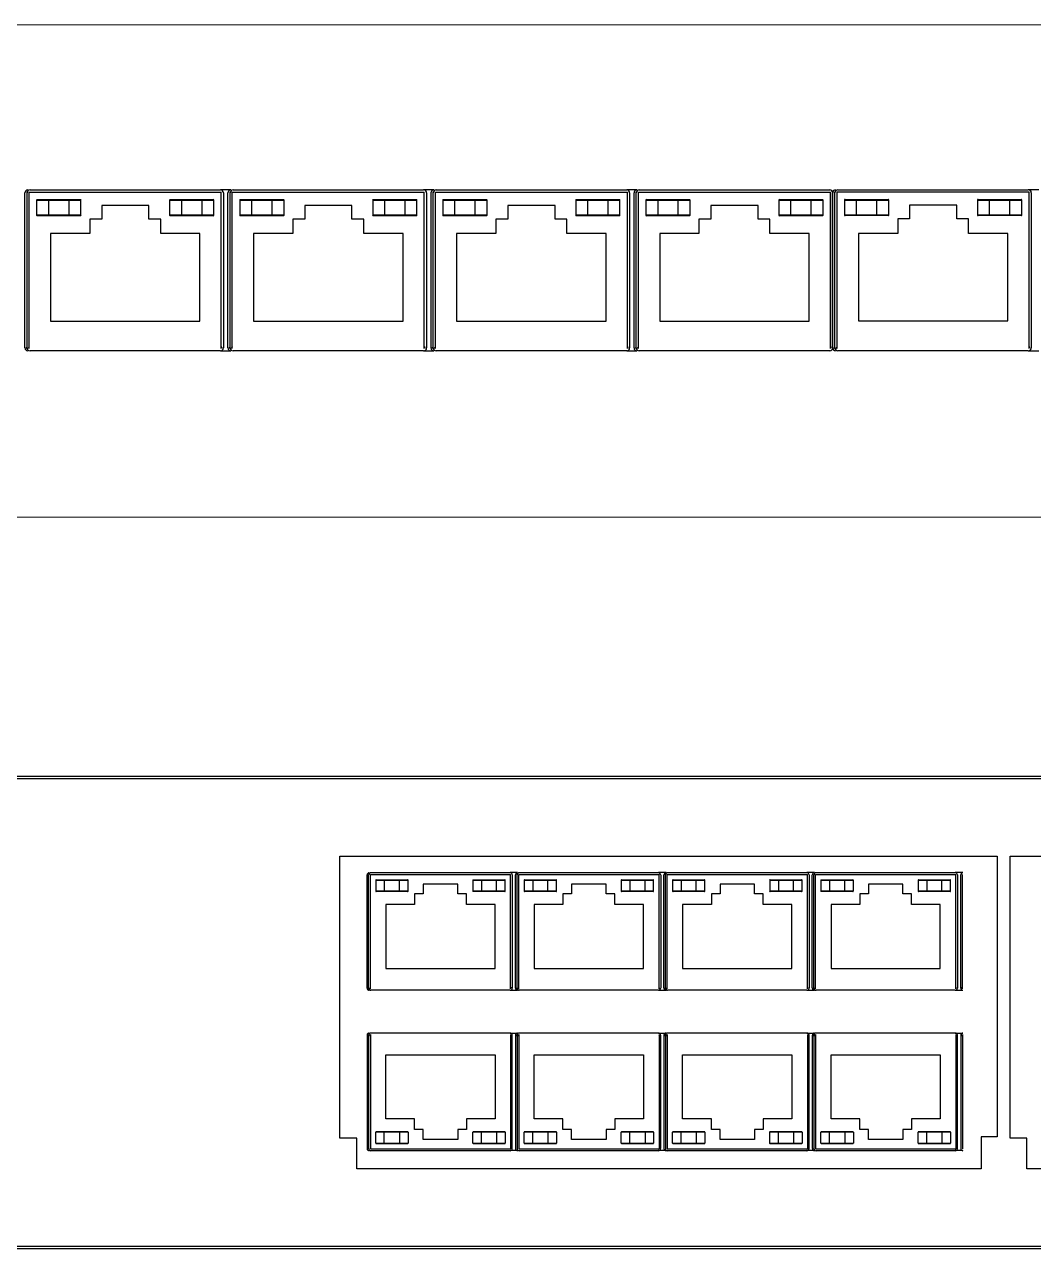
# Model space of a CAD drawing. Header units: inches. Extents: x 29 to 2254, y 8 to 2046.
# Drawn here: x 373.4 to 463.6, y 1831.4 to 1940.7 of the extents above; entities that cross this region are included whole.
import ezdxf

# ---------------------------------------------------------------- set-up
doc = ezdxf.new("R2010")
doc.units = ezdxf.units.IN
doc.header["$MEASUREMENT"] = 0

# ---------------------------------------------------------------- blocks, each defined once
blk = doc.blocks.new('net 1u')
for p, q in [((997685.89, 52129.94), (997685.89, 52140.06)), ((997686.03, 52129.89), (997686.03, 52140.11)), ((997686.03, 52129.94), (997686.03, 52140.06)), ((997686.18, 52129.89), (997686.18, 52140.11)), ((997686.18, 52140.11), (997698.71, 52140.11)), ((997686.23, 52140.26), (997698.67, 52140.26)), ((997699.34, 52140.26), (997698.67, 52140.26)), ((997698.71, 52129.89), (997698.71, 52140.11)), ((997698.86, 52140.06), (997698.86, 52129.94)), ((997699.15, 52129.94), (997699.15, 52140.06)), ((997699.29, 52129.89), (997699.29, 52140.11)), ((997699.29, 52129.94), (997699.29, 52140.06)), ((997699.44, 52129.89), (997699.44, 52140.11)), ((997699.44, 52140.11), (997711.97, 52140.11)), ((997699.49, 52140.26), (997711.92, 52140.26)), ((997712.6, 52140.26), (997711.92, 52140.26)), ((997711.97, 52129.89), (997711.97, 52140.11)), ((997712.12, 52140.06), (997712.12, 52129.94)), ((997712.41, 52129.94), (997712.41, 52140.06)), ((997712.55, 52129.89), (997712.55, 52140.11)), ((997712.55, 52129.94), (997712.55, 52140.06)), ((997712.7, 52129.89), (997712.7, 52140.11)), ((997712.7, 52140.11), (997725.23, 52140.11)), ((997712.74, 52140.26), (997725.18, 52140.26)), ((997725.86, 52140.26), (997725.18, 52140.26)), ((997725.23, 52129.89), (997725.23, 52140.11)), ((997725.38, 52140.06), (997725.38, 52129.94)), ((997725.66, 52129.94), (997725.66, 52140.06)), ((997725.81, 52129.89), (997725.81, 52140.11)), ((997725.81, 52129.94), (997725.81, 52140.06)), ((997725.95, 52129.89), (997725.95, 52140.11)), ((997725.95, 52140.11), (997738.49, 52140.11)), ((997726, 52140.26), (997738.44, 52140.26)), ((997739.12, 52140.26), (997738.44, 52140.26)), ((997738.49, 52129.89), (997738.49, 52140.11)), ((997738.63, 52140.06), (997738.63, 52129.94)), ((997738.92, 52129.94), (997738.92, 52140.06)), ((997739.07, 52129.89), (997739.07, 52140.11)), ((997686.66, 52139.59), (997686.66, 52138.61)), ((997686.66, 52139.59), (997689.55, 52139.59)), ((997686.7, 52139.63), (997689.51, 52139.63)), ((997687.43, 52139.63), (997687.43, 52138.57)), ((997688.78, 52138.57), (997688.78, 52139.63)), ((997689.55, 52138.61), (997689.55, 52139.59)), ((997690.9, 52139.24), (997690.9, 52138.36)), ((997693.99, 52139.24), (997690.9, 52139.24)), ((997693.99, 52138.36), (997693.99, 52139.24)), ((997695.34, 52139.59), (997695.34, 52138.61)), ((997695.34, 52139.59), (997698.23, 52139.59)), ((997695.38, 52139.63), (997698.19, 52139.63)), ((997696.11, 52139.63), (997696.11, 52138.57)), ((997697.46, 52138.57), (997697.46, 52139.63)), ((997698.23, 52138.61), (997698.23, 52139.59)), ((997699.92, 52139.59), (997699.92, 52138.61)), ((997699.92, 52139.59), (997702.81, 52139.59)), ((997699.96, 52139.63), (997702.77, 52139.63)), ((997700.69, 52139.63), (997700.69, 52138.57)), ((997702.04, 52138.57), (997702.04, 52139.63)), ((997702.81, 52138.61), (997702.81, 52139.59)), ((997704.16, 52139.24), (997704.16, 52138.36)), ((997707.25, 52139.24), (997704.16, 52139.24)), ((997707.25, 52138.36), (997707.25, 52139.24)), ((997708.6, 52139.59), (997708.6, 52138.61)), ((997708.6, 52139.59), (997711.49, 52139.59)), ((997708.64, 52139.63), (997711.45, 52139.63)), ((997709.37, 52139.63), (997709.37, 52138.57)), ((997710.72, 52138.57), (997710.72, 52139.63)), ((997711.49, 52138.61), (997711.49, 52139.59)), ((997713.18, 52139.59), (997713.18, 52138.61)), ((997713.18, 52139.59), (997716.07, 52139.59)), ((997713.22, 52139.63), (997716.03, 52139.63)), ((997713.95, 52139.63), (997713.95, 52138.57)), ((997715.3, 52138.57), (997715.3, 52139.63)), ((997716.07, 52138.61), (997716.07, 52139.59)), ((997717.42, 52139.24), (997717.42, 52138.36)), ((997720.51, 52139.24), (997717.42, 52139.24)), ((997720.51, 52138.36), (997720.51, 52139.24)), ((997721.86, 52139.59), (997721.86, 52138.61)), ((997721.86, 52139.59), (997724.75, 52139.59)), ((997721.89, 52139.63), (997724.71, 52139.63)), ((997722.63, 52139.63), (997722.63, 52138.57)), ((997723.98, 52138.57), (997723.98, 52139.63)), ((997724.75, 52138.61), (997724.75, 52139.59)), ((997726.44, 52139.59), (997726.44, 52138.61)), ((997726.44, 52139.59), (997729.33, 52139.59)), ((997726.47, 52139.63), (997729.29, 52139.63)), ((997727.21, 52139.63), (997727.21, 52138.57)), ((997728.56, 52138.57), (997728.56, 52139.63)), ((997729.33, 52138.61), (997729.33, 52139.59)), ((997730.68, 52139.24), (997730.68, 52138.36)), ((997733.76, 52139.24), (997730.68, 52139.24)), ((997733.76, 52138.36), (997733.76, 52139.24)), ((997735.11, 52139.59), (997735.11, 52138.61)), ((997735.11, 52139.59), (997738.01, 52139.59)), ((997735.15, 52139.63), (997737.97, 52139.63)), ((997735.89, 52139.63), (997735.89, 52138.57)), ((997737.24, 52138.57), (997737.24, 52139.63)), ((997738.01, 52138.61), (997738.01, 52139.59)), ((997689.55, 52138.61), (997686.66, 52138.61)), ((997689.51, 52138.57), (997686.7, 52138.57)), ((997690.13, 52138.36), (997690.13, 52137.41)), ((997690.9, 52138.36), (997690.13, 52138.36)), ((997694.76, 52138.36), (997693.99, 52138.36)), ((997694.76, 52137.41), (997694.76, 52138.36)), ((997698.23, 52138.61), (997695.34, 52138.61)), ((997698.19, 52138.57), (997695.38, 52138.57)), ((997702.81, 52138.61), (997699.92, 52138.61)), ((997702.77, 52138.57), (997699.96, 52138.57)), ((997703.39, 52138.36), (997703.39, 52137.41)), ((997704.16, 52138.36), (997703.39, 52138.36)), ((997708.02, 52138.36), (997707.25, 52138.36)), ((997708.02, 52137.41), (997708.02, 52138.36)), ((997711.49, 52138.61), (997708.6, 52138.61)), ((997711.45, 52138.57), (997708.64, 52138.57)), ((997716.07, 52138.61), (997713.18, 52138.61)), ((997716.03, 52138.57), (997713.22, 52138.57)), ((997716.65, 52138.36), (997716.65, 52137.41)), ((997717.42, 52138.36), (997716.65, 52138.36)), ((997721.28, 52138.36), (997720.51, 52138.36)), ((997721.28, 52137.41), (997721.28, 52138.36)), ((997724.75, 52138.61), (997721.86, 52138.61)), ((997724.71, 52138.57), (997721.89, 52138.57)), ((997729.33, 52138.61), (997726.44, 52138.61)), ((997729.29, 52138.57), (997726.47, 52138.57)), ((997729.91, 52138.36), (997729.91, 52137.41)), ((997730.68, 52138.36), (997729.91, 52138.36)), ((997734.54, 52138.36), (997733.76, 52138.36)), ((997734.54, 52137.41), (997734.54, 52138.36)), ((997738.01, 52138.61), (997735.11, 52138.61)), ((997737.97, 52138.57), (997735.15, 52138.57)), ((997687.57, 52137.41), (997687.57, 52131.69)), ((997690.13, 52137.41), (997687.57, 52137.41)), ((997697.33, 52137.41), (997694.76, 52137.41)), ((997697.33, 52131.69), (997697.33, 52137.41)), ((997700.83, 52137.41), (997700.83, 52131.69)), ((997703.39, 52137.41), (997700.83, 52137.41)), ((997710.58, 52137.41), (997708.02, 52137.41)), ((997710.58, 52131.69), (997710.58, 52137.41)), ((997714.08, 52137.41), (997714.08, 52131.69)), ((997716.65, 52137.41), (997714.08, 52137.41)), ((997723.84, 52137.41), (997721.28, 52137.41)), ((997723.84, 52131.69), (997723.84, 52137.41)), ((997727.34, 52137.41), (997727.34, 52131.69)), ((997729.91, 52137.41), (997727.34, 52137.41)), ((997737.1, 52137.41), (997734.54, 52137.41)), ((997737.1, 52131.69), (997737.1, 52137.41)), ((997687.57, 52131.69), (997697.33, 52131.69)), ((997700.83, 52131.69), (997710.58, 52131.69)), ((997714.08, 52131.69), (997723.84, 52131.69)), ((997727.34, 52131.69), (997737.1, 52131.69)), ((997698.67, 52129.75), (997686.23, 52129.75)), ((997698.67, 52129.75), (997699.34, 52129.75)), ((997711.92, 52129.75), (997699.49, 52129.75)), ((997711.92, 52129.75), (997712.6, 52129.75)), ((997725.18, 52129.75), (997712.74, 52129.75)), ((997725.18, 52129.75), (997725.86, 52129.75)), ((997738.44, 52129.75), (997726, 52129.75)), ((997738.44, 52129.75), (997739.12, 52129.75)), ((997686.03, 52125.79), (997686.03, 52115.57)), ((997686.18, 52125.79), (997686.18, 52115.57)), ((997698.67, 52125.93), (997686.23, 52125.93)), ((997698.67, 52125.93), (997699.34, 52125.93)), ((997698.71, 52125.79), (997698.71, 52115.57)), ((997699.29, 52125.79), (997699.29, 52115.57)), ((997699.44, 52125.79), (997699.44, 52115.57)), ((997711.92, 52125.93), (997699.49, 52125.93)), ((997711.92, 52125.93), (997712.6, 52125.93)), ((997711.97, 52125.79), (997711.97, 52115.57)), ((997712.55, 52125.79), (997712.55, 52115.57)), ((997712.7, 52125.79), (997712.7, 52115.57)), ((997725.18, 52125.93), (997712.74, 52125.93)), ((997725.18, 52125.93), (997725.86, 52125.93)), ((997725.23, 52125.79), (997725.23, 52115.57)), ((997725.81, 52125.79), (997725.81, 52115.57)), ((997725.95, 52125.79), (997725.95, 52115.57)), ((997738.44, 52125.93), (997726, 52125.93)), ((997738.44, 52125.93), (997739.12, 52125.93)), ((997738.49, 52125.79), (997738.49, 52115.57)), ((997739.07, 52125.79), (997739.07, 52115.57)), ((997685.89, 52125.74), (997685.89, 52115.61)), ((997686.03, 52125.74), (997686.03, 52115.61)), ((997698.86, 52115.61), (997698.86, 52125.74)), ((997699.15, 52125.74), (997699.15, 52115.61)), ((997699.29, 52125.74), (997699.29, 52115.61)), ((997712.12, 52115.61), (997712.12, 52125.74)), ((997712.41, 52125.74), (997712.41, 52115.61)), ((997712.55, 52125.74), (997712.55, 52115.61)), ((997725.38, 52115.61), (997725.38, 52125.74)), ((997725.66, 52125.74), (997725.66, 52115.61)), ((997725.81, 52125.74), (997725.81, 52115.61)), ((997738.63, 52115.61), (997738.63, 52125.74)), ((997738.92, 52125.74), (997738.92, 52115.61)), ((997687.57, 52118.27), (997687.57, 52123.98)), ((997687.57, 52123.98), (997697.33, 52123.98)), ((997697.33, 52123.98), (997697.33, 52118.27)), ((997700.83, 52118.27), (997700.83, 52123.98)), ((997700.83, 52123.98), (997710.58, 52123.98)), ((997710.58, 52123.98), (997710.58, 52118.27)), ((997714.08, 52118.27), (997714.08, 52123.98)), ((997714.08, 52123.98), (997723.84, 52123.98)), ((997723.84, 52123.98), (997723.84, 52118.27)), ((997727.34, 52118.27), (997727.34, 52123.98)), ((997727.34, 52123.98), (997737.1, 52123.98)), ((997737.1, 52123.98), (997737.1, 52118.27)), ((997690.13, 52118.27), (997687.57, 52118.27)), ((997690.13, 52117.32), (997690.13, 52118.27)), ((997694.76, 52118.27), (997694.76, 52117.32)), ((997697.33, 52118.27), (997694.76, 52118.27)), ((997703.39, 52118.27), (997700.83, 52118.27)), ((997703.39, 52117.32), (997703.39, 52118.27)), ((997708.02, 52118.27), (997708.02, 52117.32)), ((997710.58, 52118.27), (997708.02, 52118.27)), ((997716.65, 52118.27), (997714.08, 52118.27)), ((997716.65, 52117.32), (997716.65, 52118.27)), ((997721.28, 52118.27), (997721.28, 52117.32)), ((997723.84, 52118.27), (997721.28, 52118.27)), ((997729.91, 52118.27), (997727.34, 52118.27)), ((997729.91, 52117.32), (997729.91, 52118.27)), ((997734.54, 52118.27), (997734.54, 52117.32)), ((997737.1, 52118.27), (997734.54, 52118.27)), ((997686.66, 52116.09), (997686.66, 52117.07)), ((997689.55, 52117.07), (997686.66, 52117.07)), ((997689.51, 52117.11), (997686.7, 52117.11)), ((997687.43, 52116.05), (997687.43, 52117.11)), ((997688.78, 52117.11), (997688.78, 52116.05)), ((997689.55, 52117.07), (997689.55, 52116.09)), ((997690.9, 52117.32), (997690.13, 52117.32)), ((997690.9, 52116.43), (997690.9, 52117.32)), ((997693.99, 52117.32), (997693.99, 52116.43)), ((997694.76, 52117.32), (997693.99, 52117.32)), ((997695.34, 52116.09), (997695.34, 52117.07)), ((997698.23, 52117.07), (997695.34, 52117.07)), ((997698.19, 52117.11), (997695.38, 52117.11)), ((997696.11, 52116.05), (997696.11, 52117.11)), ((997697.46, 52117.11), (997697.46, 52116.05)), ((997698.23, 52117.07), (997698.23, 52116.09)), ((997699.92, 52116.09), (997699.92, 52117.07)), ((997702.81, 52117.07), (997699.92, 52117.07)), ((997702.77, 52117.11), (997699.96, 52117.11)), ((997700.69, 52116.05), (997700.69, 52117.11)), ((997702.04, 52117.11), (997702.04, 52116.05)), ((997702.81, 52117.07), (997702.81, 52116.09)), ((997704.16, 52117.32), (997703.39, 52117.32)), ((997704.16, 52116.43), (997704.16, 52117.32)), ((997707.25, 52117.32), (997707.25, 52116.43)), ((997708.02, 52117.32), (997707.25, 52117.32)), ((997708.6, 52116.09), (997708.6, 52117.07)), ((997711.49, 52117.07), (997708.6, 52117.07)), ((997711.45, 52117.11), (997708.64, 52117.11)), ((997709.37, 52116.05), (997709.37, 52117.11)), ((997710.72, 52117.11), (997710.72, 52116.05)), ((997711.49, 52117.07), (997711.49, 52116.09)), ((997713.18, 52116.09), (997713.18, 52117.07)), ((997716.07, 52117.07), (997713.18, 52117.07)), ((997716.03, 52117.11), (997713.22, 52117.11)), ((997713.95, 52116.05), (997713.95, 52117.11)), ((997715.3, 52117.11), (997715.3, 52116.05)), ((997716.07, 52117.07), (997716.07, 52116.09)), ((997717.42, 52117.32), (997716.65, 52117.32)), ((997717.42, 52116.43), (997717.42, 52117.32)), ((997720.51, 52117.32), (997720.51, 52116.43)), ((997721.28, 52117.32), (997720.51, 52117.32)), ((997721.86, 52116.09), (997721.86, 52117.07)), ((997724.75, 52117.07), (997721.86, 52117.07)), ((997724.71, 52117.11), (997721.89, 52117.11)), ((997722.63, 52116.05), (997722.63, 52117.11)), ((997723.98, 52117.11), (997723.98, 52116.05)), ((997724.75, 52117.07), (997724.75, 52116.09)), ((997726.44, 52116.09), (997726.44, 52117.07)), ((997729.33, 52117.07), (997726.44, 52117.07)), ((997729.29, 52117.11), (997726.47, 52117.11)), ((997727.21, 52116.05), (997727.21, 52117.11)), ((997728.56, 52117.11), (997728.56, 52116.05)), ((997729.33, 52117.07), (997729.33, 52116.09)), ((997730.68, 52117.32), (997729.91, 52117.32)), ((997730.68, 52116.43), (997730.68, 52117.32)), ((997733.76, 52117.32), (997733.76, 52116.43)), ((997734.54, 52117.32), (997733.76, 52117.32)), ((997735.11, 52116.09), (997735.11, 52117.07)), ((997738.01, 52117.07), (997735.11, 52117.07)), ((997737.97, 52117.11), (997735.15, 52117.11)), ((997735.89, 52116.05), (997735.89, 52117.11)), ((997737.24, 52117.11), (997737.24, 52116.05)), ((997738.01, 52117.07), (997738.01, 52116.09)), ((997686.66, 52116.09), (997689.55, 52116.09)), ((997686.7, 52116.05), (997689.51, 52116.05)), ((997693.99, 52116.43), (997690.9, 52116.43)), ((997695.34, 52116.09), (997698.23, 52116.09)), ((997695.38, 52116.05), (997698.19, 52116.05)), ((997699.92, 52116.09), (997702.81, 52116.09)), ((997699.96, 52116.05), (997702.77, 52116.05)), ((997707.25, 52116.43), (997704.16, 52116.43)), ((997708.6, 52116.09), (997711.49, 52116.09)), ((997708.64, 52116.05), (997711.45, 52116.05)), ((997713.18, 52116.09), (997716.07, 52116.09)), ((997713.22, 52116.05), (997716.03, 52116.05)), ((997720.51, 52116.43), (997717.42, 52116.43)), ((997721.86, 52116.09), (997724.75, 52116.09)), ((997721.89, 52116.05), (997724.71, 52116.05)), ((997726.44, 52116.09), (997729.33, 52116.09)), ((997726.47, 52116.05), (997729.29, 52116.05)), ((997733.76, 52116.43), (997730.68, 52116.43)), ((997735.11, 52116.09), (997738.01, 52116.09)), ((997735.15, 52116.05), (997737.97, 52116.05)), ((997686.18, 52115.57), (997698.71, 52115.57)), ((997686.23, 52115.42), (997698.67, 52115.42)), ((997699.34, 52115.42), (997698.67, 52115.42)), ((997699.44, 52115.57), (997711.97, 52115.57)), ((997699.49, 52115.42), (997711.92, 52115.42)), ((997712.6, 52115.42), (997711.92, 52115.42)), ((997712.7, 52115.57), (997725.23, 52115.57)), ((997712.74, 52115.42), (997725.18, 52115.42)), ((997725.86, 52115.42), (997725.18, 52115.42)), ((997725.95, 52115.57), (997738.49, 52115.57)), ((997726, 52115.42), (997738.44, 52115.42)), ((997739.12, 52115.42), (997738.44, 52115.42))]:
    blk.add_line(p, q)
for points in [[(997414.23, 52106.68), (997813.12, 52106.68, 0.414214), (997814.19, 52107.75), (997814.19, 52147.78, 0.414214), (997813.12, 52148.84), (997414.23, 52148.84, 0.414214), (997413.17, 52147.78), (997413.17, 52107.75, 0.414214)], [(997414.23, 52106.89), (997813.12, 52106.89, 0.414214), (997813.97, 52107.75), (997813.97, 52147.78, 0.414214), (997813.12, 52148.63), (997414.23, 52148.63, 0.414214), (997413.38, 52147.78), (997413.38, 52107.75, 0.414214)]]:
    blk.add_lwpolyline(points, format="xyb", close=True)
for points in [[(997684.98, 52113.8), (997684.98, 52113.8), (997684.98, 52116.55), (997683.47, 52116.55), (997683.47, 52141.74), (997742.19, 52141.74), (997742.19, 52116.67), (997740.75, 52116.67), (997740.75, 52113.8), (997684.98, 52113.8)], [(997744.84, 52113.79), (997744.84, 52113.79), (997744.84, 52116.54), (997743.33, 52116.54), (997743.33, 52141.73), (997802.05, 52141.73), (997802.05, 52116.66), (997800.61, 52116.66), (997800.61, 52113.79), (997744.84, 52113.79)]]:
    blk.add_lwpolyline(points)
for centre, radius, start, end in [((997686.08, 52140.06), 0.193, 90, 180), ((997686.23, 52140.06), 0.193, 90, 180), ((997698.67, 52140.06), 0.193, 0, 90), ((997699.34, 52140.06), 0.193, 90, 180), ((997699.49, 52140.06), 0.193, 90, 180), ((997711.92, 52140.06), 0.193, 0, 90), ((997712.6, 52140.06), 0.193, 90, 180), ((997712.74, 52140.06), 0.193, 90, 180), ((997725.18, 52140.06), 0.193, 0, 90), ((997725.86, 52140.06), 0.193, 90, 180), ((997726, 52140.06), 0.193, 90, 180), ((997738.44, 52140.06), 0.193, 0, 90), ((997739.12, 52140.06), 0.193, 90, 180), ((997686.7, 52139.59), 0.0386, 90.0001, 180), ((997689.51, 52139.59), 0.0386, 0, 89.9997), ((997695.38, 52139.59), 0.0386, 90.0001, 180), ((997698.19, 52139.59), 0.0386, 0, 89.9998), ((997699.96, 52139.59), 0.0386, 90.0001, 180), ((997702.77, 52139.59), 0.0386, 0, 89.9997), ((997708.64, 52139.59), 0.0386, 90.0001, 180), ((997711.45, 52139.59), 0.0386, 0, 89.9998), ((997713.22, 52139.59), 0.0386, 90.0001, 180), ((997716.03, 52139.59), 0.0386, 0, 89.9997), ((997721.89, 52139.59), 0.0386, 90.0001, 180), ((997724.71, 52139.59), 0.0386, 0, 89.9998), ((997726.47, 52139.59), 0.0386, 90.0001, 180), ((997729.29, 52139.59), 0.0386, 0, 89.9997), ((997735.15, 52139.59), 0.0386, 90.0001, 180), ((997737.97, 52139.59), 0.0386, 0, 89.9998), ((997686.7, 52138.61), 0.0386, 180, 269.9996), ((997689.51, 52138.61), 0.0386, 270.0001, 0), ((997695.38, 52138.61), 0.0386, 180, 269.9998), ((997698.19, 52138.61), 0.0386, 270.0001, 0), ((997699.96, 52138.61), 0.0386, 180, 269.9996), ((997702.77, 52138.61), 0.0386, 270.0001, 0), ((997708.64, 52138.61), 0.0386, 180, 269.9998), ((997711.45, 52138.61), 0.0386, 270.0001, 0), ((997713.22, 52138.61), 0.0386, 180, 269.9996), ((997716.03, 52138.61), 0.0386, 270.0001, 0), ((997721.89, 52138.61), 0.0386, 180, 269.9998), ((997724.71, 52138.61), 0.0386, 270.0001, 0), ((997726.47, 52138.61), 0.0386, 180, 269.9996), ((997729.29, 52138.61), 0.0386, 270.0001, 0), ((997735.15, 52138.61), 0.0386, 180, 269.9998), ((997737.97, 52138.61), 0.0386, 270.0001, 0), ((997686.08, 52129.94), 0.193, 180, 270), ((997685.84, 52130.03), 0.193, 314.427, 0), ((997686.23, 52129.94), 0.193, 180, 270), ((997685.99, 52130.03), 0.193, 314.427, 0), ((997698.67, 52129.94), 0.193, 270, 0), ((997698.91, 52130.03), 0.193, 180, 210.382), ((997699.34, 52129.94), 0.193, 180, 270), ((997699.1, 52130.03), 0.193, 314.427, 0), ((997699.49, 52129.94), 0.193, 180, 270), ((997699.24, 52130.03), 0.193, 314.427, 0), ((997711.92, 52129.94), 0.193, 270, 0), ((997712.16, 52130.03), 0.193, 180, 210.382), ((997712.6, 52129.94), 0.193, 180, 270), ((997712.36, 52130.03), 0.193, 314.427, 0), ((997712.74, 52129.94), 0.193, 180, 270), ((997712.5, 52130.03), 0.193, 314.427, 0), ((997725.18, 52129.94), 0.193, 270, 0), ((997725.42, 52130.03), 0.193, 180, 210.382), ((997725.86, 52129.94), 0.193, 180, 270), ((997725.62, 52130.03), 0.193, 314.427, 0), ((997726, 52129.94), 0.193, 180, 270), ((997725.76, 52130.03), 0.193, 314.427, 0), ((997738.44, 52129.94), 0.193, 270, 0), ((997738.68, 52130.03), 0.193, 180, 210.382), ((997739.12, 52129.94), 0.193, 180, 270), ((997738.87, 52130.03), 0.193, 314.427, 0), ((997686.08, 52125.74), 0.193, 90, 180), ((997685.84, 52125.65), 0.193, 0, 45.573), ((997686.23, 52125.74), 0.193, 90, 180), ((997685.99, 52125.65), 0.193, 0, 45.573), ((997698.67, 52125.74), 0.193, 0, 90), ((997699.34, 52125.74), 0.193, 90, 180), ((997699.1, 52125.65), 0.193, 0, 45.573), ((997699.49, 52125.74), 0.193, 90, 180), ((997699.24, 52125.65), 0.193, 0, 45.573), ((997711.92, 52125.74), 0.193, 0, 90), ((997712.6, 52125.74), 0.193, 90, 180), ((997712.36, 52125.65), 0.193, 0, 45.573), ((997712.74, 52125.74), 0.193, 90, 180), ((997712.5, 52125.65), 0.193, 0, 45.573), ((997725.18, 52125.74), 0.193, 0, 90), ((997725.86, 52125.74), 0.193, 90, 180), ((997725.62, 52125.65), 0.193, 0, 45.573), ((997726, 52125.74), 0.193, 90, 180), ((997725.76, 52125.65), 0.193, 0, 45.573), ((997738.44, 52125.74), 0.193, 0, 90), ((997739.12, 52125.74), 0.193, 90, 180), ((997738.87, 52125.65), 0.193, 0, 45.573), ((997698.91, 52125.65), 0.193, 149.618, 180), ((997712.16, 52125.65), 0.193, 149.618, 180), ((997725.42, 52125.65), 0.193, 149.618, 180), ((997738.68, 52125.65), 0.193, 149.618, 180), ((997686.7, 52117.07), 0.0386, 90.0004, 180), ((997689.51, 52117.07), 0.0386, 0, 89.9999), ((997695.38, 52117.07), 0.0386, 90.0002, 180), ((997698.19, 52117.07), 0.0386, 0, 89.9999), ((997699.96, 52117.07), 0.0386, 90.0004, 180), ((997702.77, 52117.07), 0.0386, 0, 89.9999), ((997708.64, 52117.07), 0.0386, 90.0002, 180), ((997711.45, 52117.07), 0.0386, 0, 89.9999), ((997713.22, 52117.07), 0.0386, 90.0004, 180), ((997716.03, 52117.07), 0.0386, 0, 89.9999), ((997721.89, 52117.07), 0.0386, 90.0002, 180), ((997724.71, 52117.07), 0.0386, 0, 89.9999), ((997726.47, 52117.07), 0.0386, 90.0004, 180), ((997729.29, 52117.07), 0.0386, 0, 89.9999), ((997735.15, 52117.07), 0.0386, 90.0002, 180), ((997737.97, 52117.07), 0.0386, 0, 89.9999), ((997686.7, 52116.09), 0.0386, 180, 269.9999), ((997689.51, 52116.09), 0.0386, 270.0003, 0), ((997695.38, 52116.09), 0.0386, 180, 269.9999), ((997698.19, 52116.09), 0.0386, 270.0002, 0), ((997699.96, 52116.09), 0.0386, 180, 269.9999), ((997702.77, 52116.09), 0.0386, 270.0003, 0), ((997708.64, 52116.09), 0.0386, 180, 269.9999), ((997711.45, 52116.09), 0.0386, 270.0002, 0), ((997713.22, 52116.09), 0.0386, 180, 269.9999), ((997716.03, 52116.09), 0.0386, 270.0003, 0), ((997721.89, 52116.09), 0.0386, 180, 269.9999), ((997724.71, 52116.09), 0.0386, 270.0002, 0), ((997726.47, 52116.09), 0.0386, 180, 269.9999), ((997729.29, 52116.09), 0.0386, 270.0003, 0), ((997735.15, 52116.09), 0.0386, 180, 269.9999), ((997737.97, 52116.09), 0.0386, 270.0002, 0), ((997686.08, 52115.61), 0.193, 180, 270), ((997686.23, 52115.61), 0.193, 180, 270), ((997698.67, 52115.61), 0.193, 270, 0), ((997699.34, 52115.61), 0.193, 180, 270), ((997699.49, 52115.61), 0.193, 180, 270), ((997711.92, 52115.61), 0.193, 270, 0), ((997712.6, 52115.61), 0.193, 180, 270), ((997712.74, 52115.61), 0.193, 180, 270), ((997725.18, 52115.61), 0.193, 270, 0), ((997725.86, 52115.61), 0.193, 180, 270), ((997726, 52115.61), 0.193, 180, 270), ((997738.44, 52115.61), 0.193, 270, 0), ((997739.12, 52115.61), 0.193, 180, 270)]:
    blk.add_arc(centre, radius, start, end)

msp = doc.modelspace()

# ---------------------------------------------------------------- linework, layer by layer
at = {"color": 0}
for p, q in [((373.43, 1925.69), (373.43, 1911.84)), ((373.47, 1911.84), (373.47, 1925.69)), ((373.66, 1911.77), (373.66, 1925.76)), ((373.66, 1911.84), (373.66, 1925.69)), ((373.86, 1911.77), (373.86, 1925.76)), ((373.86, 1925.76), (391.01, 1925.76)), ((373.93, 1925.95), (390.95, 1925.95)), ((374.52, 1925.04), (374.52, 1923.7)), ((374.52, 1925.04), (378.48, 1925.04)), ((374.57, 1925.1), (378.43, 1925.1)), ((375.58, 1925.1), (375.58, 1923.65)), ((377.42, 1923.65), (377.42, 1925.1)), ((378.48, 1923.7), (378.48, 1925.04)), ((386.4, 1925.04), (386.4, 1923.7)), ((386.4, 1925.04), (390.35, 1925.04)), ((386.45, 1925.1), (390.3, 1925.1)), ((387.45, 1925.1), (387.45, 1923.65)), ((389.3, 1923.65), (389.3, 1925.1)), ((390.35, 1923.7), (390.35, 1925.04)), ((391.87, 1925.95), (390.95, 1925.95)), ((391.01, 1911.77), (391.01, 1925.76)), ((391.21, 1925.69), (391.21, 1911.84)), ((391.61, 1911.84), (391.61, 1925.69)), ((391.8, 1911.77), (391.8, 1925.76)), ((391.8, 1911.84), (391.8, 1925.69)), ((392, 1911.77), (392, 1925.76)), ((392, 1925.76), (409.15, 1925.76)), ((392.07, 1925.95), (409.09, 1925.95)), ((392.66, 1925.04), (392.66, 1923.7)), ((392.66, 1925.04), (396.62, 1925.04)), ((392.71, 1925.1), (396.57, 1925.1)), ((393.72, 1925.1), (393.72, 1923.65)), ((395.56, 1923.65), (395.56, 1925.1)), ((396.62, 1923.7), (396.62, 1925.04)), ((404.54, 1925.04), (404.54, 1923.7)), ((404.54, 1925.04), (408.49, 1925.04)), ((404.59, 1925.1), (408.44, 1925.1)), ((405.59, 1925.1), (405.59, 1923.65)), ((407.44, 1923.65), (407.44, 1925.1)), ((408.49, 1923.7), (408.49, 1925.04)), ((410.01, 1925.95), (409.09, 1925.95)), ((409.15, 1911.77), (409.15, 1925.76)), ((409.35, 1925.69), (409.35, 1911.84)), ((409.75, 1911.84), (409.75, 1925.69)), ((409.94, 1911.77), (409.94, 1925.76)), ((409.94, 1911.84), (409.94, 1925.69)), ((410.14, 1911.77), (410.14, 1925.76)), ((410.14, 1925.76), (427.29, 1925.76)), ((410.21, 1925.95), (427.23, 1925.95)), ((410.8, 1925.04), (410.8, 1923.7)), ((410.8, 1925.04), (414.76, 1925.04)), ((410.85, 1925.1), (414.71, 1925.1)), ((411.86, 1925.1), (411.86, 1923.65)), ((413.7, 1923.65), (413.7, 1925.1)), ((414.76, 1923.7), (414.76, 1925.04)), ((422.68, 1925.04), (422.68, 1923.7)), ((422.68, 1925.04), (426.63, 1925.04)), ((422.73, 1925.1), (426.58, 1925.1)), ((423.73, 1925.1), (423.73, 1923.65)), ((425.58, 1923.65), (425.58, 1925.1)), ((426.63, 1923.7), (426.63, 1925.04)), ((428.15, 1925.95), (427.23, 1925.95)), ((427.29, 1911.77), (427.29, 1925.76)), ((427.49, 1925.69), (427.49, 1911.84)), ((427.89, 1911.84), (427.89, 1925.69)), ((428.08, 1911.77), (428.08, 1925.76)), ((428.08, 1911.84), (428.08, 1925.69)), ((428.28, 1911.77), (428.28, 1925.76)), ((428.28, 1925.76), (445.43, 1925.76)), ((428.35, 1925.95), (445.37, 1925.95)), ((428.94, 1925.04), (428.94, 1923.7)), ((428.94, 1925.04), (432.9, 1925.04)), ((428.99, 1925.1), (432.85, 1925.1)), ((430, 1925.1), (430, 1923.65)), ((431.84, 1923.65), (431.84, 1925.1)), ((432.9, 1923.7), (432.9, 1925.04)), ((440.82, 1925.04), (440.82, 1923.7)), ((440.82, 1925.04), (444.77, 1925.04)), ((440.87, 1925.1), (444.72, 1925.1)), ((441.87, 1925.1), (441.87, 1923.65)), ((443.72, 1923.65), (443.72, 1925.1)), ((444.77, 1923.7), (444.77, 1925.04)), ((445.43, 1911.77), (445.43, 1925.76)), ((445.63, 1911.85), (445.63, 1925.7)), ((445.63, 1925.69), (445.63, 1911.84)), ((445.83, 1911.78), (445.83, 1925.77)), ((445.83, 1911.85), (445.83, 1925.7)), ((446.03, 1911.78), (446.03, 1925.77)), ((446.03, 1925.77), (463.18, 1925.77)), ((446.1, 1925.96), (463.11, 1925.96)), ((446.69, 1925.05), (446.69, 1923.71)), ((446.69, 1925.05), (450.65, 1925.05)), ((446.74, 1925.11), (450.59, 1925.11)), ((447.74, 1925.11), (447.74, 1923.66)), ((449.59, 1923.66), (449.59, 1925.11)), ((450.65, 1923.71), (450.65, 1925.05)), ((458.56, 1925.05), (458.56, 1923.71)), ((458.56, 1925.05), (462.52, 1925.05)), ((458.62, 1925.11), (462.47, 1925.11)), ((459.62, 1925.11), (459.62, 1923.66)), ((461.46, 1923.66), (461.46, 1925.11)), ((462.52, 1923.71), (462.52, 1925.05)), ((464.04, 1925.96), (463.11, 1925.96)), ((463.18, 1911.78), (463.18, 1925.77)), ((463.38, 1925.7), (463.38, 1911.85)), ((380.33, 1924.57), (380.33, 1923.35)), ((384.55, 1924.57), (380.33, 1924.57)), ((384.55, 1923.35), (384.55, 1924.57)), ((398.47, 1924.57), (398.47, 1923.35)), ((402.69, 1924.57), (398.47, 1924.57)), ((402.69, 1923.35), (402.69, 1924.57)), ((416.61, 1924.57), (416.61, 1923.35)), ((420.83, 1924.57), (416.61, 1924.57)), ((420.83, 1923.35), (420.83, 1924.57)), ((434.75, 1924.57), (434.75, 1923.35)), ((438.97, 1924.57), (434.75, 1924.57)), ((438.97, 1923.35), (438.97, 1924.57)), ((452.49, 1924.58), (452.49, 1923.37)), ((456.72, 1924.58), (452.49, 1924.58)), ((456.72, 1923.37), (456.72, 1924.58)), ((378.48, 1923.7), (374.52, 1923.7)), ((378.43, 1923.65), (374.57, 1923.65)), ((379.27, 1923.35), (379.27, 1922.06)), ((380.33, 1923.35), (379.27, 1923.35)), ((385.6, 1923.35), (384.55, 1923.35)), ((385.6, 1922.06), (385.6, 1923.35)), ((390.35, 1923.7), (386.4, 1923.7)), ((390.3, 1923.65), (386.45, 1923.65)), ((396.62, 1923.7), (392.66, 1923.7)), ((396.57, 1923.65), (392.71, 1923.65)), ((397.41, 1923.35), (397.41, 1922.06)), ((398.47, 1923.35), (397.41, 1923.35)), ((403.74, 1923.35), (402.69, 1923.35)), ((403.74, 1922.06), (403.74, 1923.35)), ((408.49, 1923.7), (404.54, 1923.7)), ((408.44, 1923.65), (404.59, 1923.65)), ((414.76, 1923.7), (410.8, 1923.7)), ((414.71, 1923.65), (410.85, 1923.65)), ((415.55, 1923.35), (415.55, 1922.06)), ((416.61, 1923.35), (415.55, 1923.35)), ((421.88, 1923.35), (420.83, 1923.35)), ((421.88, 1922.06), (421.88, 1923.35)), ((426.63, 1923.7), (422.68, 1923.7)), ((426.58, 1923.65), (422.73, 1923.65)), ((432.9, 1923.7), (428.94, 1923.7)), ((432.85, 1923.65), (428.99, 1923.65)), ((433.69, 1923.35), (433.69, 1922.06)), ((434.75, 1923.35), (433.69, 1923.35)), ((440.02, 1923.35), (438.97, 1923.35)), ((440.02, 1922.06), (440.02, 1923.35)), ((444.77, 1923.7), (440.82, 1923.7)), ((444.72, 1923.65), (440.87, 1923.65)), ((450.65, 1923.71), (446.69, 1923.71)), ((450.59, 1923.66), (446.74, 1923.66)), ((451.44, 1923.37), (451.44, 1922.07)), ((452.49, 1923.37), (451.44, 1923.37)), ((457.77, 1923.37), (456.72, 1923.37)), ((457.77, 1922.07), (457.77, 1923.37)), ((462.52, 1923.71), (458.56, 1923.71)), ((462.47, 1923.66), (458.62, 1923.66)), ((375.76, 1922.06), (375.76, 1914.24)), ((379.27, 1922.06), (375.76, 1922.06)), ((389.11, 1922.06), (385.6, 1922.06)), ((389.11, 1914.24), (389.11, 1922.06)), ((393.9, 1922.06), (393.9, 1914.24)), ((397.41, 1922.06), (393.9, 1922.06)), ((407.25, 1922.06), (403.74, 1922.06)), ((407.25, 1914.24), (407.25, 1922.06)), ((412.04, 1922.06), (412.04, 1914.24)), ((415.55, 1922.06), (412.04, 1922.06)), ((425.39, 1922.06), (421.88, 1922.06)), ((425.39, 1914.24), (425.39, 1922.06)), ((430.18, 1922.06), (430.18, 1914.24)), ((433.69, 1922.06), (430.18, 1922.06)), ((443.53, 1922.06), (440.02, 1922.06)), ((443.53, 1914.24), (443.53, 1922.06)), ((447.93, 1922.07), (447.93, 1914.25)), ((451.44, 1922.07), (447.93, 1922.07)), ((461.28, 1922.07), (457.77, 1922.07)), ((461.28, 1914.25), (461.28, 1922.07)), ((375.76, 1914.24), (389.11, 1914.24)), ((393.9, 1914.24), (407.25, 1914.24)), ((412.04, 1914.24), (425.39, 1914.24)), ((430.18, 1914.24), (443.53, 1914.24)), ((447.93, 1914.25), (461.28, 1914.25)), ((390.95, 1911.57), (373.93, 1911.57)), ((390.95, 1911.57), (391.87, 1911.57)), ((409.09, 1911.57), (392.07, 1911.57)), ((409.09, 1911.57), (410.01, 1911.57)), ((427.23, 1911.57), (410.21, 1911.57)), ((427.23, 1911.57), (428.15, 1911.57)), ((445.37, 1911.57), (428.35, 1911.57)), ((463.11, 1911.58), (446.1, 1911.58)), ((463.11, 1911.58), (464.04, 1911.58))]:
    msp.add_line(p, q, dxfattribs=at)
msp.add_lwpolyline([(616.86, 1940.73), (127.52, 1940.62), (127.52, 1896.68), (616.86, 1896.73)], close=True, dxfattribs=at)
for centre, radius, start, end in [((373.73, 1925.69), 0.264, 90, 180), ((373.93, 1925.69), 0.264, 90, 180), ((374.57, 1925.04), 0.0528, 90.0001, 180), ((378.43, 1925.04), 0.0528, 0, 89.9997), ((386.45, 1925.04), 0.0528, 90.0001, 180), ((390.3, 1925.04), 0.0528, 0, 89.9998), ((390.95, 1925.69), 0.264, 0, 90), ((391.87, 1925.69), 0.264, 90, 180), ((392.07, 1925.69), 0.264, 90, 180), ((392.71, 1925.04), 0.0528, 90.0001, 180), ((396.57, 1925.04), 0.0528, 0, 89.9997), ((404.59, 1925.04), 0.0528, 90.0001, 180), ((408.44, 1925.04), 0.0528, 0, 89.9998), ((409.09, 1925.69), 0.264, 0, 90), ((410.01, 1925.69), 0.264, 90, 180), ((410.21, 1925.69), 0.264, 90, 180), ((410.85, 1925.04), 0.0528, 90.0001, 180), ((414.71, 1925.04), 0.0528, 0, 89.9997), ((422.73, 1925.04), 0.0528, 90.0001, 180), ((426.58, 1925.04), 0.0528, 0, 89.9998), ((427.23, 1925.69), 0.264, 0, 90), ((428.15, 1925.69), 0.264, 90, 180), ((428.35, 1925.69), 0.264, 90, 180), ((428.99, 1925.04), 0.0528, 90.0001, 180), ((432.85, 1925.04), 0.0528, 0, 89.9997), ((440.87, 1925.04), 0.0528, 90.0001, 180), ((444.72, 1925.04), 0.0528, 0, 89.9998), ((445.37, 1925.69), 0.264, 0, 90), ((445.9, 1925.7), 0.264, 90, 180), ((446.1, 1925.7), 0.264, 90, 180), ((446.74, 1925.05), 0.0528, 90.0001, 180), ((450.59, 1925.05), 0.0528, 0, 89.9997), ((458.62, 1925.05), 0.0528, 90.0001, 180), ((462.47, 1925.05), 0.0528, 0, 89.9998), ((463.11, 1925.7), 0.264, 0, 90), ((374.57, 1923.7), 0.0528, 180, 269.9996), ((378.43, 1923.7), 0.0528, 270.0001, 0), ((386.45, 1923.7), 0.0528, 180, 269.9998), ((390.3, 1923.7), 0.0528, 270.0001, 0), ((392.71, 1923.7), 0.0528, 180, 269.9996), ((396.57, 1923.7), 0.0528, 270.0001, 0), ((404.59, 1923.7), 0.0528, 180, 269.9998), ((408.44, 1923.7), 0.0528, 270.0001, 0), ((410.85, 1923.7), 0.0528, 180, 269.9996), ((414.71, 1923.7), 0.0528, 270.0001, 0), ((422.73, 1923.7), 0.0528, 180, 269.9998), ((426.58, 1923.7), 0.0528, 270.0001, 0), ((428.99, 1923.7), 0.0528, 180, 269.9996), ((432.85, 1923.7), 0.0528, 270.0001, 0), ((440.87, 1923.7), 0.0528, 180, 269.9998), ((444.72, 1923.7), 0.0528, 270.0001, 0), ((446.74, 1923.71), 0.0528, 180, 269.9996), ((450.59, 1923.71), 0.0528, 270.0001, 0), ((458.62, 1923.71), 0.0528, 180, 269.9998), ((462.47, 1923.71), 0.0528, 270.0001, 0), ((373.73, 1911.84), 0.264, 180, 270), ((373.4, 1911.96), 0.264, 314.427, 0), ((373.93, 1911.84), 0.264, 180, 270), ((373.6, 1911.96), 0.264, 314.427, 0), ((390.95, 1911.84), 0.264, 270, 0), ((391.28, 1911.96), 0.264, 180, 210.382), ((391.87, 1911.84), 0.264, 180, 270), ((391.54, 1911.96), 0.264, 314.427, 0), ((392.07, 1911.84), 0.264, 180, 270), ((391.74, 1911.96), 0.264, 314.427, 0), ((409.09, 1911.84), 0.264, 270, 0), ((409.42, 1911.96), 0.264, 180, 210.382), ((410.01, 1911.84), 0.264, 180, 270), ((409.68, 1911.96), 0.264, 314.427, 0), ((410.21, 1911.84), 0.264, 180, 270), ((409.88, 1911.96), 0.264, 314.427, 0), ((427.23, 1911.84), 0.264, 270, 0), ((427.56, 1911.96), 0.264, 180, 210.382), ((428.15, 1911.84), 0.264, 180, 270), ((427.82, 1911.96), 0.264, 314.427, 0), ((428.35, 1911.84), 0.264, 180, 270), ((428.02, 1911.96), 0.264, 314.427, 0), ((445.37, 1911.84), 0.264, 270, 0), ((445.7, 1911.96), 0.264, 180, 210.382), ((445.9, 1911.85), 0.264, 180, 270), ((445.57, 1911.97), 0.264, 314.427, 0), ((446.1, 1911.85), 0.264, 180, 270), ((445.77, 1911.97), 0.264, 314.427, 0), ((463.11, 1911.85), 0.264, 270, 0), ((463.44, 1911.97), 0.264, 180, 210.382)]:
    msp.add_arc(centre, radius, start, end, dxfattribs=at)

# ---------------------------------------------------------------- block references
msp.add_blockref('net 1u', (-997281.85, -50275.31), dxfattribs=at)

doc.saveas('drawing.dxf')
